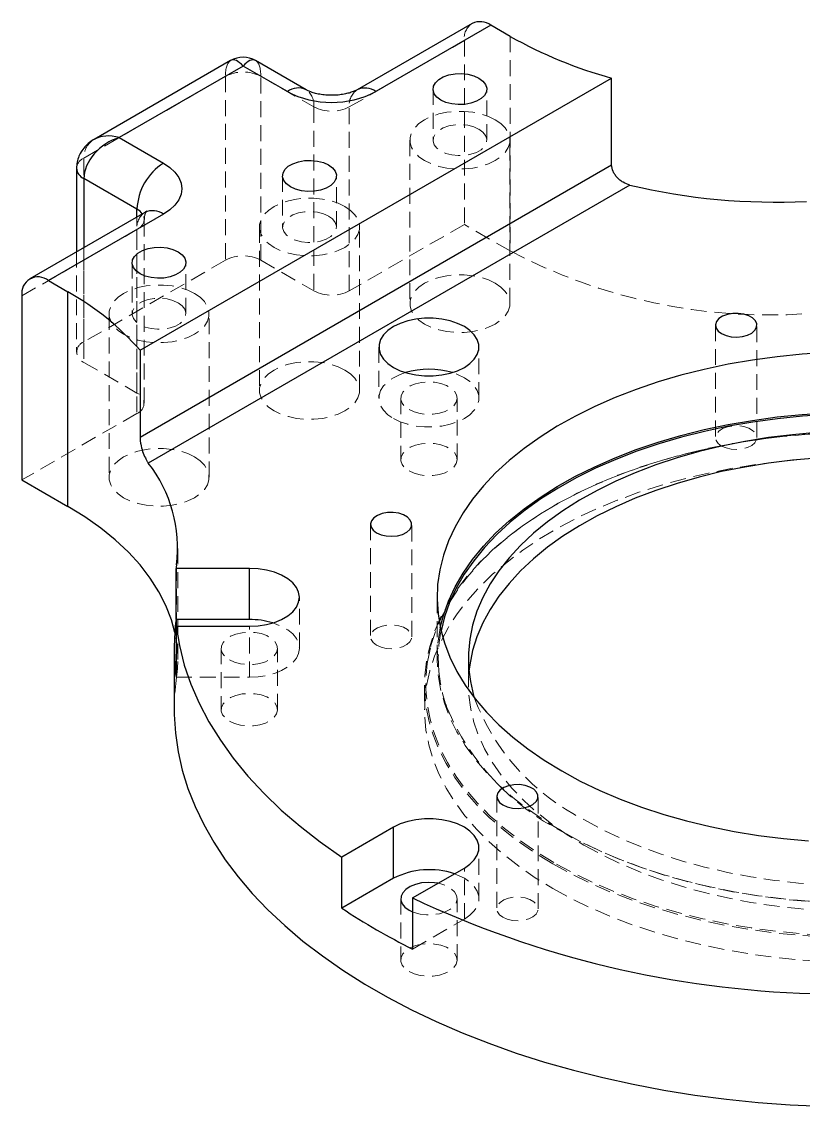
# Model space of a CAD drawing. Header units: millimetres. Extents: x 0 to 7560, y -1188 to 891.
# Drawn here: x 421.5 to 483.9, y 712.1 to 798.7 of the extents above; entities that cross this region are included whole.
import ezdxf

# ---------------------------------------------------------------- set-up
doc = ezdxf.new("R2010")
doc.units = ezdxf.units.MM
doc.linetypes.add('HIDDEN', pattern=[1.905, 1.27, -0.635])
doc.layers.get('0').update_dxf_attribs({"lineweight": 50})
doc.layers.add('숨은선', color=4, linetype='HIDDEN', lineweight=35)

msp = doc.modelspace()

# ---------------------------------------------------------------- linework, layer by layer
at = {"linetype": 'Continuous', "lineweight": 25}
for p, q in [((457.457, 798.611), (448.265, 793.304)), ((458.957, 798.462), (449.765, 793.156)), ((460.507, 797.567), (458.957, 798.462)), ((438.158, 795.634), (427.259, 789.342)), ((439.158, 795.197), (429.259, 789.482)), ((442.694, 793.156), (439.158, 795.197)), ((444.194, 793.304), (440.158, 795.634)), ((430.921, 772.481), (468.608, 794.237)), ((468.608, 787.296), (468.608, 794.237)), ((429.259, 789.482), (432.794, 787.441)), ((430.921, 765.54), (468.608, 787.296)), ((425.844, 787.032), (425.844, 780.361)), ((430.673, 783.767), (426.43, 786.216)), ((426.43, 786.216), (426.43, 780.699)), ((470.068, 785.689), (431.583, 763.473)), ((430.673, 783.149), (430.673, 783.767)), ((431.294, 783.507), (422.102, 778.201)), ((432.794, 783.359), (423.602, 778.052)), ((423.602, 778.052), (425.152, 777.157)), ((421.48, 776.827), (421.48, 762.129)), ((425.152, 760.01), (425.152, 777.157)), ((430.921, 772.481), (430.921, 765.54)), ((421.48, 762.129), (425.152, 760.01)), ((433.801, 750.969), (433.801, 755.051)), ((439.656, 755.051), (433.801, 755.051)), ((439.656, 750.969), (439.656, 755.051)), ((439.656, 750.969), (433.801, 750.969)), ((433.801, 750.433), (433.801, 746.35)), ((433.801, 750.433), (439.656, 750.433)), ((433.656, 748.659), (433.656, 743.76)), ((451.179, 734.373), (447.039, 731.983)), ((451.179, 730.29), (451.179, 734.373)), ((447.039, 727.901), (447.039, 731.983)), ((452.696, 728.718), (456.836, 731.107)), ((451.179, 730.29), (447.039, 727.901)), ((452.696, 728.718), (452.696, 724.635)), ((452.416, 727.739), (452.696, 727.602))]:
    msp.add_line(p, q, dxfattribs=at)
at = {"linetype": 'HIDDEN', "lineweight": 18}
for p, q in [((440.572, 794.38), (444.815, 791.931)), ((430.673, 769.069), (430.673, 783.149)), ((430.673, 782.134), (430.673, 767.436)), ((433.939, 747.764), (433.939, 756.746)), ((433.839, 755.333), (433.839, 746.351))]:
    msp.add_line(p, q, dxfattribs=at)
at = {"linetype": 'Continuous', "lineweight": 25, "flags": 128}
for points in [[(458.003, 794.237), (458.322, 794.002), (458.535, 793.729), (458.628, 793.435), (458.597, 793.136), (458.443, 792.85), (458.175, 792.594), (457.808, 792.383), (457.365, 792.228), (456.87, 792.139), (456.352, 792.121), (455.843, 792.175), (455.37, 792.298), (454.962, 792.482), (454.642, 792.718), (454.43, 792.991), (454.336, 793.285), (454.367, 793.584), (454.522, 793.869), (454.79, 794.125), (455.156, 794.337), (455.6, 794.492), (456.095, 794.581), (456.612, 794.599), (457.122, 794.545), (457.594, 794.422), (458.003, 794.237)], [(432.794, 787.441), (433.304, 787.096), (433.714, 786.71), (434.014, 786.292), (434.197, 785.851), (434.259, 785.4), (434.197, 784.948), (434.014, 784.508), (433.714, 784.089), (433.304, 783.703), (432.794, 783.359)], [(445.982, 787.298), (446.301, 787.062), (446.514, 786.79), (446.607, 786.495), (446.576, 786.197), (446.422, 785.911), (446.154, 785.655), (445.787, 785.443), (445.344, 785.289), (444.849, 785.2), (444.332, 785.181), (443.822, 785.235), (443.349, 785.358), (442.941, 785.543), (442.621, 785.778), (442.409, 786.051), (442.315, 786.345), (442.347, 786.644), (442.501, 786.93), (442.769, 787.186), (443.135, 787.397), (443.579, 787.552), (444.074, 787.641), (444.591, 787.659), (445.101, 787.605), (445.574, 787.483), (445.982, 787.298)], [(431.103, 783.397), (430.922, 783.592), (430.673, 783.767)], [(433.961, 780.359), (434.281, 780.123), (434.493, 779.85), (434.587, 779.556), (434.555, 779.257), (434.401, 778.972), (434.133, 778.715), (433.767, 778.504), (433.323, 778.349), (432.828, 778.26), (432.311, 778.242), (431.801, 778.296), (431.328, 778.419), (430.92, 778.603), (430.601, 778.839), (430.388, 779.112), (430.295, 779.406), (430.326, 779.705), (430.48, 779.99), (430.748, 780.246), (431.115, 780.458), (431.558, 780.613), (432.053, 780.702), (432.57, 780.72), (433.08, 780.666), (433.553, 780.543), (433.961, 780.359)], [(451.179, 771.111), (451.713, 770.853), (452.317, 770.651), (452.972, 770.514), (453.659, 770.444), (454.356, 770.444), (455.043, 770.514), (455.698, 770.651), (456.302, 770.853), (456.836, 771.111), (457.284, 771.42), (457.633, 771.768), (457.871, 772.147), (457.992, 772.543), (457.992, 772.945), (457.871, 773.342), (457.633, 773.72), (457.284, 774.069), (456.836, 774.377), (456.302, 774.636), (455.698, 774.837), (455.043, 774.975), (454.356, 775.045), (453.659, 775.045), (452.972, 774.975), (452.317, 774.837), (451.713, 774.636), (451.179, 774.377), (450.731, 774.069), (450.382, 773.72), (450.144, 773.342), (450.023, 772.945), (450.023, 772.543), (450.144, 772.147), (450.382, 771.768), (450.731, 771.42), (451.179, 771.111)], [(477.395, 773.816), (477.753, 773.659), (478.171, 773.564), (478.618, 773.537), (479.061, 773.581), (479.467, 773.693), (479.805, 773.863), (480.052, 774.08), (480.188, 774.327), (480.203, 774.587), (480.097, 774.839), (479.876, 775.065), (479.559, 775.248), (479.167, 775.375), (478.73, 775.437), (478.281, 775.428), (477.853, 775.349), (477.477, 775.207), (477.182, 775.012), (476.989, 774.777), (476.913, 774.522), (476.959, 774.264), (477.123, 774.022), (477.395, 773.816)], [(485.861, 772.304), (483.84, 772.172), (481.836, 771.971), (479.856, 771.701), (477.907, 771.363), (475.998, 770.959), (474.133, 770.489), (472.321, 769.956), (470.566, 769.362), (468.877, 768.707), (467.259, 767.996), (465.717, 767.23), (464.257, 766.412), (462.885, 765.545), (461.604, 764.633), (460.421, 763.677), (459.339, 762.683), (458.361, 761.653), (457.492, 760.591), (456.735, 759.501), (456.092, 758.387), (455.566, 757.253), (455.158, 756.102), (454.869, 754.94), (454.702, 753.769), (454.657, 752.595), (454.733, 751.422), (454.93, 750.253), (455.248, 749.093), (455.686, 747.946), (456.242, 746.817), (456.914, 745.708), (457.699, 744.625), (458.596, 743.571), (459.6, 742.549), (460.708, 741.564), (461.915, 740.62), (463.219, 739.718), (464.614, 738.863)], [(454.913, 750.333), (455.158, 751.285), (455.566, 752.435), (456.092, 753.57), (456.735, 754.684), (457.492, 755.774), (458.361, 756.835), (459.339, 757.865), (460.421, 758.86), (461.604, 759.815), (462.885, 760.728), (464.257, 761.594), (465.717, 762.412), (467.259, 763.178), (468.877, 763.89), (470.566, 764.544), (472.321, 765.139), (474.133, 765.672), (475.998, 766.141), (477.907, 766.546), (479.856, 766.884), (481.836, 767.153), (483.84, 767.355), (485.861, 767.486)], [(485.869, 767.347), (483.854, 767.216), (481.856, 767.015), (479.882, 766.746), (477.939, 766.409), (476.035, 766.006), (474.176, 765.538), (472.369, 765.006), (470.62, 764.413), (468.935, 763.761), (467.322, 763.052), (465.784, 762.288), (464.329, 761.473), (462.96, 760.608), (461.684, 759.698), (460.504, 758.746), (459.425, 757.754), (458.45, 756.728), (457.584, 755.669), (456.829, 754.582), (456.188, 753.471), (455.663, 752.34), (455.256, 751.193), (454.974, 750.062)], [(484.99, 765.904), (483.052, 765.737), (481.135, 765.502), (479.248, 765.198), (477.397, 764.826), (475.59, 764.39), (473.834, 763.889), (472.134, 763.326), (470.499, 762.703), (468.934, 762.022), (467.445, 761.287), (466.038, 760.5), (464.719, 759.664), (463.492, 758.782), (462.363, 757.857), (461.335, 756.894), (460.413, 755.896), (459.6, 754.867), (458.9, 753.811), (458.315, 752.731), (457.847, 751.633), (457.499, 750.52), (457.271, 749.397), (457.164, 748.267), (457.179, 747.136), (457.316, 746.008), (457.575, 744.887), (457.623, 744.723)], [(484.99, 763.863), (483.052, 763.696), (481.135, 763.46), (479.248, 763.156), (477.397, 762.785), (475.59, 762.348), (473.834, 761.847), (472.134, 761.284), (470.499, 760.661), (468.934, 759.981), (467.445, 759.246), (466.038, 758.459), (464.719, 757.622), (463.492, 756.74), (462.363, 755.816), (461.335, 754.853), (460.413, 753.855), (459.6, 752.826), (458.9, 751.769), (458.315, 750.69), (457.847, 749.592), (457.499, 748.479), (457.271, 747.355), (457.205, 746.822)], [(433.701, 749.943), (433.426, 750.951), (432.993, 752.079), (432.43, 753.187), (431.741, 754.271), (430.927, 755.326), (429.994, 756.348), (428.945, 757.331), (427.785, 758.272), (426.519, 759.166), (425.152, 760.01)], [(449.818, 757.896), (450.176, 757.739), (450.594, 757.644), (451.041, 757.617), (451.484, 757.661), (451.889, 757.773), (452.228, 757.943), (452.475, 758.16), (452.61, 758.407), (452.626, 758.667), (452.519, 758.919), (452.299, 759.145), (451.981, 759.328), (451.59, 759.455), (451.153, 759.517), (450.704, 759.508), (450.276, 759.43), (449.9, 759.287), (449.605, 759.092), (449.412, 758.857), (449.335, 758.602), (449.381, 758.344), (449.546, 758.102), (449.818, 757.896)], [(439.656, 750.433), (440.35, 750.468), (441.024, 750.572), (441.656, 750.742), (442.227, 750.973), (442.72, 751.258), (443.12, 751.588), (443.414, 751.952), (443.595, 752.341), (443.656, 752.742), (443.595, 753.143), (443.414, 753.532), (443.12, 753.897), (442.72, 754.226), (442.227, 754.511), (441.656, 754.742), (441.024, 754.912), (440.35, 755.016), (439.656, 755.051)], [(433.801, 750.433), (434.064, 748.878), (434.46, 747.332), (434.987, 745.8), (435.643, 744.284), (436.428, 742.788), (437.34, 741.317), (438.375, 739.874), (439.533, 738.461), (440.81, 737.083), (442.202, 735.743), (443.707, 734.445), (445.321, 733.19), (447.039, 731.983)], [(433.656, 743.76), (433.66, 743.377), (433.751, 741.889), (433.963, 740.406), (434.296, 738.93), (434.748, 737.464), (435.318, 736.013), (436.006, 734.578), (436.809, 733.164), (437.726, 731.773), (438.755, 730.408), (439.894, 729.073), (441.14, 727.77), (442.49, 726.502), (443.942, 725.272), (445.492, 724.082), (447.137, 722.936), (448.873, 721.836), (450.697, 720.784), (452.604, 719.782), (454.59, 718.833), (456.651, 717.939), (458.782, 717.101), (460.979, 716.322), (463.237, 715.604), (465.551, 714.947), (467.915, 714.353), (470.326, 713.825), (472.776, 713.362), (475.261, 712.965), (477.776, 712.637), (480.314, 712.377), (482.871, 712.186), (485.441, 712.064)], [(464.614, 738.863), (466.095, 738.058), (467.656, 737.305), (469.293, 736.608), (470.999, 735.969), (472.768, 735.389), (474.595, 734.872), (476.471, 734.418), (478.391, 734.03), (480.348, 733.709), (482.335, 733.457), (484.344, 733.273)], [(459.912, 736.149), (460.27, 735.992), (460.688, 735.897), (461.135, 735.87), (461.578, 735.914), (461.983, 736.026), (462.322, 736.196), (462.568, 736.413), (462.704, 736.66), (462.72, 736.92), (462.613, 737.172), (462.393, 737.398), (462.075, 737.581), (461.684, 737.708), (461.247, 737.77), (460.798, 737.761), (460.37, 737.682), (459.994, 737.54), (459.699, 737.345), (459.506, 737.11), (459.429, 736.855), (459.475, 736.597), (459.64, 736.355), (459.912, 736.149)], [(456.836, 731.107), (457.284, 731.416), (457.633, 731.764), (457.871, 732.143), (457.992, 732.539), (457.992, 732.941), (457.871, 733.338), (457.633, 733.716), (457.284, 734.065), (456.836, 734.373), (456.302, 734.632), (455.698, 734.833), (455.043, 734.971), (454.356, 735.041), (453.659, 735.041), (452.972, 734.971), (452.317, 734.833), (451.713, 734.632), (451.179, 734.373)], [(454.725, 729.889), (454.462, 729.93), (453.942, 729.956), (453.425, 729.912), (452.939, 729.801), (452.512, 729.628), (452.164, 729.403), (451.916, 729.137), (451.781, 728.846), (451.766, 728.544), (451.872, 728.249), (452.092, 727.976), (452.416, 727.739)]]:
    msp.add_lwpolyline(points, dxfattribs=at)
at = {"linetype": 'HIDDEN', "lineweight": 18, "flags": 128}
for points in [[(430.673, 782.134), (430.922, 782.309), (431.106, 782.508), (431.22, 782.725), (431.259, 782.95), (431.22, 783.175), (431.106, 783.392), (431.103, 783.397)], [(433.839, 746.351), (433.689, 744.865), (433.656, 743.76)]]:
    msp.add_lwpolyline(points, dxfattribs=at)
at = {"linetype": 'HIDDEN', "lineweight": 18}
for centre, radius, start, end in [((458.263, 797.419), 1.439, 124.05635, 187.25583), ((443.313, 792.078), 1.509, 354.38164, 54.27878), ((449.113, 792.093), 1.478, 124.93495, 186.30602), ((426.845, 786.932), 1.006, 114.37745, 174.27312), ((432.143, 782.296), 1.479, 125.01333, 186.29885), ((430.363, 768.252), 0.873, 290.78342, 69.21658), ((423.84, 747.764), 10.098, 351.95401, 12.45938)]:
    msp.add_arc(centre, radius, start, end, dxfattribs=at)
at = {"linetype": 'Continuous', "lineweight": 25}
for centre, radius, start, end in [((458.078, 797.236), 1.509, 54.38242, 114.30712), ((477.891, 828.332), 35.336, 240.53076, 254.76864), ((439.158, 793.902), 2, 59.94516, 120.09289), ((443.564, 792.011), 1.438, 64.02811, 127.25495), ((446.229, 799.916), 7.629, 242.39104, 297.60896), ((448.886, 791.928), 1.51, 54.38922, 114.22914), ((435.278, 783.557), 4.61, 122.60548, 177.39452), ((426.801, 787.1), 0.959, 184.02693, 247.26392), ((481.68, 834.438), 50.113, 256.60123, 272.8461), ((431.915, 782.132), 1.509, 54.38242, 114.30712), ((422.774, 777.037), 1.31, 50.79671, 189.21404), ((414.629, 758.278), 21.614, 41.08117, 60.86605), ((454.007, 764.411), 6.564, 73.44997, 106.55003), ((422.868, 756.675), 11.053, 353.0231, 37.95429), ((452.312, 752.713), 18.658, 171.92893, 172.80049), ((452.042, 748.659), 18.386, 172.78498, 187.21502), ((439.687, 744.529), 6.44, 73.41613, 90.28205), ((454.032, 724.696), 6.279, 71.36999, 117.02445), ((486.948, 801.309), 80.267, 244.74023, 268.36362), ((475.725, 771.059), 51.822, 236.3894, 243.61597)]:
    msp.add_arc(centre, radius, start, end, dxfattribs=at)
for centre, major_axis, ratio, start_param, end_param in [((439.158, 792.747), (-0.914, 2.925), 0.368996, 5.580441, 6.365757), ((439.158, 792.747), (0.914, 2.925), 0.368996, 6.200613, 6.98593), ((429.259, 787.032), (2.494, -1.876), 0.711574, 2.062249, 2.849217), ((429.259, 787.032), (2.494, 1.876), 0.711574, 1.079343, 2.65014)]:
    msp.add_ellipse(centre, major_axis=major_axis, ratio=ratio, start_param=start_param, end_param=end_param, dxfattribs=at)
at = {"linetype": 'HIDDEN', "lineweight": 18}
for centre, major_axis, ratio, start_param, end_param in [((439.158, 792.747), (-0.914, 2.925), 0.368996, 0.082572, 0.868052), ((439.158, 792.747), (0.914, 2.925), 0.368996, 5.415134, 6.200613), ((429.259, 787.032), (2.494, -1.876), 0.711574, 2.849217, 3.633046)]:
    msp.add_ellipse(centre, major_axis=major_axis, ratio=ratio, start_param=start_param, end_param=end_param, dxfattribs=at)
at = {"linetype": 'Continuous', "lineweight": 25}
for points, knots in [([(448.265, 793.304), (448.229, 793.284), (448.129, 793.229), (447.891, 793.126), (447.536, 793.014), (447.112, 792.924), (446.636, 792.868), (446.134, 792.854), (445.633, 792.885), (445.161, 792.958), (444.748, 793.064), (444.409, 793.189), (444.265, 793.266), (444.194, 793.304)], [0, 0, 0, 0, 0.049077, 0.137616, 0.228528, 0.322684, 0.419608, 0.518388, 0.617916, 0.71679, 0.813897, 0.908621, 1, 1, 1, 1]), ([(427.261, 789.332), (427.208, 789.304), (426.997, 789.195), (426.682, 788.932), (426.336, 788.552), (426.077, 788.12), (425.908, 787.655), (425.849, 787.285), (425.845, 787.077), (425.844, 787.032)], [0, 0, 0, 0, 0.0636585, 0.2508542, 0.4308734, 0.6066325, 0.7802053, 0.9527756, 1, 1, 1, 1]), ([(470.068, 785.689), (469.879, 785.735), (469.695, 785.81), (469.432, 785.965), (469.349, 786.022), (469.192, 786.149), (469.117, 786.219), (468.98, 786.367), (468.918, 786.445), (468.81, 786.608), (468.762, 786.694), (468.648, 786.952), (468.608, 787.128), (468.608, 787.296)], [0, 0, 0, 0, 0.25, 0.25, 0.375, 0.375, 0.5, 0.5, 0.625, 0.625, 0.75, 0.75, 1, 1, 1, 1]), ([(431.463, 783.623), (431.465, 783.625), (431.475, 783.638), (431.433, 783.592), (431.338, 783.534), (431.294, 783.507)], [0, 0, 0, 0, 0.084661, 0.573281, 1, 1, 1, 1]), ([(430.921, 765.54), (430.921, 765.457), (430.926, 765.369), (430.945, 765.185), (430.959, 765.088), (431.014, 764.796), (431.067, 764.595), (431.194, 764.216), (431.268, 764.035), (431.384, 763.798), (431.424, 763.723), (431.504, 763.588), (431.543, 763.527), (431.583, 763.473)], [0, 0, 0, 0, 0.125, 0.125, 0.25, 0.25, 0.5, 0.5, 0.75, 0.75, 0.875, 0.875, 1, 1, 1, 1])]:
    msp.add_open_spline(points, degree=3, knots=knots, dxfattribs=at)
at = {"linetype": 'HIDDEN', "lineweight": 18}
msp.add_open_spline([(431.265, 782.948), (431.269, 783.049), (431.276, 783.249), (431.37, 783.486), (431.42, 783.562), (431.442, 783.597)], degree=3, knots=[0, 0, 0, 0, 0.3539511, 0.70247, 1, 1, 1, 1], dxfattribs=at)
at = {"layer": '숨은선', "linetype": 'HIDDEN', "lineweight": 18}
for p, q in [((460.507, 797.567), (460.507, 780.42)), ((447.643, 791.931), (456.836, 797.237)), ((456.836, 797.237), (456.836, 782.54)), ((426.43, 787.849), (437.744, 794.38)), ((437.744, 794.38), (437.744, 779.682)), ((440.572, 779.682), (440.572, 794.38)), ((454.332, 793.36), (454.332, 789.277)), ((458.632, 789.277), (458.632, 793.36)), ((444.815, 791.931), (444.815, 777.233)), ((447.643, 777.233), (447.643, 791.931)), ((452.482, 789.277), (452.482, 776.212)), ((460.482, 776.212), (460.482, 789.277)), ((426.43, 773.151), (426.43, 787.849)), ((442.311, 786.42), (442.311, 782.338)), ((446.611, 782.338), (446.611, 786.42)), ((431.259, 768.252), (431.259, 782.95)), ((421.48, 776.827), (430.673, 782.134)), ((440.461, 782.338), (440.461, 769.273)), ((456.836, 782.54), (447.643, 777.233)), ((448.461, 769.273), (448.461, 782.338)), ((460.507, 780.42), (456.836, 782.54)), ((425.844, 780.361), (425.844, 772.335)), ((426.43, 780.699), (426.43, 771.518)), ((437.744, 779.682), (426.43, 773.151)), ((430.291, 779.481), (430.291, 775.398)), ((434.591, 775.398), (434.591, 779.481)), ((440.572, 779.682), (444.815, 777.233)), ((428.441, 775.398), (428.441, 762.334)), ((436.441, 762.334), (436.441, 775.398)), ((476.912, 774.489), (476.912, 765.507)), ((480.212, 765.507), (480.212, 774.489)), ((450.007, 772.744), (450.007, 768.661)), ((458.007, 768.661), (458.007, 772.744)), ((426.43, 771.518), (430.673, 769.069)), ((451.757, 768.661), (451.757, 763.762)), ((456.257, 763.762), (456.257, 768.661)), ((430.673, 767.436), (421.48, 762.129)), ((449.334, 758.569), (449.334, 749.587)), ((452.634, 749.587), (452.634, 758.569)), ((443.656, 748.659), (443.656, 752.742)), ((454.656, 752.742), (454.656, 747.925)), ((439.656, 746.35), (439.656, 750.433)), ((437.406, 748.659), (437.406, 743.76)), ((441.906, 743.76), (441.906, 748.659)), ((457.156, 747.843), (457.156, 745.802)), ((433.801, 746.35), (439.656, 746.35)), ((453.656, 745.72), (453.656, 743.76)), ((459.428, 736.822), (459.428, 727.84)), ((462.728, 727.84), (462.728, 736.822)), ((458.007, 728.657), (458.007, 732.74)), ((456.836, 727.025), (456.836, 731.107)), ((451.757, 728.657), (451.757, 723.758)), ((456.257, 723.758), (456.257, 728.657)), ((452.696, 724.635), (456.836, 727.025))]:
    msp.add_line(p, q, dxfattribs=at)
at = {"layer": '숨은선', "linetype": 'HIDDEN', "lineweight": 18, "flags": 128}
for points in [[(459.311, 790.91), (459.759, 790.602), (460.107, 790.253), (460.346, 789.875), (460.467, 789.478), (460.467, 789.076), (460.346, 788.679), (460.107, 788.301), (459.759, 787.953), (459.311, 787.644), (458.777, 787.386), (458.173, 787.184), (457.517, 787.047), (456.831, 786.977), (456.134, 786.977), (455.447, 787.047), (454.792, 787.184), (454.188, 787.386), (453.654, 787.644), (453.206, 787.953), (452.857, 788.301), (452.619, 788.679), (452.497, 789.076), (452.497, 789.478), (452.619, 789.875), (452.857, 790.253), (453.206, 790.602), (453.654, 790.91), (454.188, 791.169), (454.792, 791.37), (455.447, 791.508), (456.134, 791.577), (456.831, 791.577), (457.517, 791.508), (458.173, 791.37), (458.777, 791.169), (459.311, 790.91)], [(458.003, 790.155), (458.322, 789.919), (458.535, 789.646), (458.628, 789.352), (458.597, 789.053), (458.443, 788.768), (458.175, 788.512), (457.808, 788.3), (457.365, 788.145), (456.87, 788.056), (456.352, 788.038), (455.843, 788.092), (455.37, 788.215), (454.962, 788.399), (454.642, 788.635), (454.43, 788.908), (454.336, 789.202), (454.367, 789.501), (454.522, 789.787), (454.79, 790.043), (455.156, 790.254), (455.6, 790.409), (456.095, 790.498), (456.612, 790.516), (457.122, 790.462), (457.594, 790.339), (458.003, 790.155)], [(447.29, 783.97), (447.738, 783.662), (448.087, 783.314), (448.325, 782.935), (448.446, 782.539), (448.446, 782.136), (448.325, 781.74), (448.087, 781.362), (447.738, 781.013), (447.29, 780.705), (446.756, 780.446), (446.152, 780.245), (445.497, 780.107), (444.81, 780.037), (444.113, 780.037), (443.426, 780.107), (442.771, 780.245), (442.167, 780.446), (441.633, 780.705), (441.185, 781.013), (440.836, 781.362), (440.598, 781.74), (440.477, 782.136), (440.477, 782.539), (440.598, 782.935), (440.836, 783.314), (441.185, 783.662), (441.633, 783.97), (442.167, 784.229), (442.771, 784.43), (443.426, 784.568), (444.113, 784.638), (444.81, 784.638), (445.497, 784.568), (446.152, 784.43), (446.756, 784.229), (447.29, 783.97)], [(445.982, 783.215), (446.301, 782.98), (446.514, 782.707), (446.607, 782.413), (446.576, 782.114), (446.422, 781.828), (446.154, 781.572), (445.787, 781.361), (445.344, 781.206), (444.849, 781.117), (444.332, 781.099), (443.822, 781.153), (443.349, 781.275), (442.941, 781.46), (442.621, 781.696), (442.409, 781.968), (442.315, 782.263), (442.347, 782.561), (442.501, 782.847), (442.769, 783.103), (443.135, 783.315), (443.579, 783.469), (444.074, 783.558), (444.591, 783.577), (445.101, 783.523), (445.574, 783.4), (445.982, 783.215)], [(459.311, 777.845), (459.759, 777.537), (460.107, 777.188), (460.346, 776.81), (460.467, 776.414), (460.467, 776.011), (460.346, 775.615), (460.107, 775.237), (459.759, 774.888), (459.311, 774.58), (458.777, 774.321), (458.173, 774.12), (457.517, 773.982), (456.831, 773.912), (456.134, 773.912), (455.447, 773.982), (454.792, 774.12), (454.188, 774.321), (453.654, 774.58), (453.206, 774.888), (452.857, 775.237), (452.619, 775.615), (452.497, 776.011), (452.497, 776.414), (452.619, 776.81), (452.857, 777.188), (453.206, 777.537), (453.654, 777.845), (454.188, 778.104), (454.792, 778.305), (455.447, 778.443), (456.134, 778.513), (456.831, 778.513), (457.517, 778.443), (458.173, 778.305), (458.777, 778.104), (459.311, 777.845)], [(435.269, 777.031), (435.717, 776.723), (436.066, 776.374), (436.304, 775.996), (436.425, 775.599), (436.425, 775.197), (436.304, 774.801), (436.066, 774.422), (435.717, 774.074), (435.269, 773.765), (434.735, 773.507), (434.131, 773.305), (433.476, 773.168), (432.789, 773.098), (432.092, 773.098), (431.405, 773.168), (430.75, 773.305), (430.146, 773.507), (429.612, 773.765), (429.164, 774.074), (428.815, 774.422), (428.577, 774.801), (428.456, 775.197), (428.456, 775.599), (428.577, 775.996), (428.815, 776.374), (429.164, 776.723), (429.612, 777.031), (430.146, 777.29), (430.75, 777.491), (431.405, 777.629), (432.092, 777.699), (432.789, 777.699), (433.476, 777.629), (434.131, 777.491), (434.735, 777.29), (435.269, 777.031)], [(433.961, 776.276), (434.281, 776.04), (434.493, 775.767), (434.587, 775.473), (434.555, 775.174), (434.401, 774.889), (434.133, 774.633), (433.767, 774.421), (433.323, 774.266), (432.828, 774.177), (432.311, 774.159), (431.801, 774.213), (431.328, 774.336), (430.92, 774.521), (430.601, 774.756), (430.388, 775.029), (430.295, 775.323), (430.326, 775.622), (430.48, 775.908), (430.748, 776.164), (431.115, 776.375), (431.558, 776.53), (432.053, 776.619), (432.57, 776.637), (433.08, 776.583), (433.553, 776.46), (433.961, 776.276)], [(447.29, 770.906), (447.738, 770.597), (448.087, 770.249), (448.325, 769.871), (448.446, 769.474), (448.446, 769.072), (448.325, 768.675), (448.087, 768.297), (447.738, 767.949), (447.29, 767.64), (446.756, 767.381), (446.152, 767.18), (445.497, 767.043), (444.81, 766.973), (444.113, 766.973), (443.426, 767.043), (442.771, 767.18), (442.167, 767.381), (441.633, 767.64), (441.185, 767.949), (440.836, 768.297), (440.598, 768.675), (440.477, 769.072), (440.477, 769.474), (440.598, 769.871), (440.836, 770.249), (441.185, 770.597), (441.633, 770.906), (442.167, 771.165), (442.771, 771.366), (443.426, 771.503), (444.113, 771.573), (444.81, 771.573), (445.497, 771.503), (446.152, 771.366), (446.756, 771.165), (447.29, 770.906)], [(452.138, 770.703), (451.713, 770.553), (451.179, 770.294), (450.731, 769.986), (450.382, 769.637), (450.144, 769.259), (450.023, 768.863), (450.023, 768.46), (450.144, 768.064), (450.382, 767.686), (450.731, 767.337), (451.179, 767.029)], [(451.179, 767.029), (451.713, 766.77), (452.317, 766.569), (452.972, 766.431), (453.659, 766.361), (454.356, 766.361), (455.043, 766.431), (455.698, 766.569), (456.302, 766.77), (456.836, 767.029), (457.284, 767.337), (457.633, 767.686), (457.871, 768.064), (457.992, 768.46), (457.992, 768.863), (457.871, 769.259), (457.633, 769.637), (457.284, 769.986), (456.836, 770.294), (456.302, 770.553), (455.877, 770.703)], [(452.416, 767.743), (452.826, 767.556), (453.3, 767.429), (453.811, 767.368), (454.333, 767.376), (454.838, 767.454), (455.298, 767.598), (455.688, 767.798), (455.988, 768.045), (456.181, 768.325), (456.256, 768.624), (456.211, 768.924), (456.047, 769.21), (455.772, 769.467), (455.403, 769.68), (454.958, 769.839), (454.462, 769.934), (453.942, 769.96), (453.425, 769.916), (452.939, 769.805), (452.512, 769.632), (452.164, 769.407), (451.916, 769.141), (451.781, 768.85), (451.766, 768.548), (451.872, 768.253), (452.092, 767.98), (452.416, 767.743)], [(477.395, 764.834), (477.753, 764.677), (478.171, 764.582), (478.618, 764.555), (479.061, 764.599), (479.467, 764.711), (479.805, 764.881), (480.052, 765.098), (480.188, 765.345), (480.203, 765.605), (480.097, 765.857), (479.876, 766.083), (479.559, 766.266), (479.167, 766.393), (478.73, 766.455), (478.281, 766.446), (477.853, 766.368), (477.477, 766.225), (477.182, 766.03), (476.989, 765.795), (476.913, 765.54), (476.959, 765.282), (477.123, 765.04), (477.395, 764.834)], [(463.907, 731.433), (465.402, 730.619), (466.977, 729.857), (468.627, 729.15), (470.346, 728.5), (472.128, 727.909), (473.968, 727.38), (475.857, 726.914), (477.791, 726.513), (479.762, 726.178), (481.764, 725.91), (483.79, 725.711), (485.833, 725.581), (487.885, 725.52), (489.94, 725.528), (491.99, 725.607), (494.029, 725.754), (496.05, 725.971), (498.045, 726.255), (500.007, 726.607), (501.931, 727.025), (503.808, 727.507), (505.634, 728.051), (507.401, 728.657), (509.103, 729.322), (510.735, 730.043), (512.291, 730.818), (513.765, 731.644), (515.153, 732.519), (516.449, 733.44), (517.65, 734.402), (518.75, 735.404), (519.747, 736.441), (520.637, 737.511), (521.416, 738.608), (522.083, 739.731), (522.634, 740.873), (523.068, 742.033), (523.383, 743.205), (523.579, 744.386), (523.655, 745.572), (523.609, 746.758), (523.444, 747.94), (523.158, 749.115), (522.753, 750.278), (522.231, 751.425), (521.593, 752.553), (520.842, 753.657), (519.98, 754.734), (519.009, 755.78), (517.934, 756.791), (516.758, 757.764), (515.485, 758.695), (514.12, 759.582), (512.667, 760.42), (511.131, 761.209), (509.518, 761.943), (507.833, 762.622), (506.081, 763.243), (504.27, 763.803), (502.405, 764.301), (500.492, 764.735), (498.539, 765.103), (496.551, 765.404), (494.536, 765.638), (492.501, 765.803), (490.453, 765.898), (488.399, 765.924), (486.345, 765.881), (484.3, 765.768), (482.269, 765.586), (480.26, 765.335), (478.281, 765.017), (476.337, 764.632), (474.435, 764.182), (472.583, 763.669), (470.786, 763.093), (469.051, 762.458), (467.383, 761.765), (465.788, 761.016), (464.273, 760.215), (462.841, 759.364), (461.499, 758.466), (460.25, 757.524), (459.099, 756.541), (458.049, 755.521), (457.106, 754.468), (456.271, 753.384), (455.548, 752.273), (454.938, 751.14), (454.446, 749.988), (454.071, 748.822), (453.815, 747.645), (453.679, 746.461), (453.664, 745.275), (453.77, 744.09), (453.995, 742.911), (454.341, 741.742), (454.804, 740.586), (455.385, 739.448), (456.079, 738.332), (456.887, 737.241), (457.803, 736.179), (458.827, 735.15), (459.953, 734.158), (461.177, 733.205), (462.497, 732.296), (463.907, 731.433)], [(454.147, 748.812), (454.169, 748.895), (454.543, 750.058), (455.035, 751.206), (455.642, 752.336), (456.363, 753.443), (457.196, 754.524), (458.137, 755.575), (459.183, 756.592), (460.331, 757.572), (461.576, 758.511), (462.915, 759.407), (464.342, 760.256), (465.854, 761.054), (467.444, 761.801), (469.107, 762.492), (470.837, 763.125), (472.629, 763.699), (474.476, 764.211), (476.372, 764.66), (478.31, 765.043), (480.284, 765.361), (482.287, 765.611), (484.312, 765.792), (486.352, 765.905), (488.399, 765.948), (490.448, 765.922), (492.49, 765.827), (494.52, 765.663), (496.529, 765.43), (498.51, 765.129), (500.458, 764.762), (502.365, 764.329), (504.225, 763.833), (506.032, 763.274), (507.778, 762.656), (509.458, 761.979), (511.067, 761.246), (512.599, 760.46), (514.047, 759.624), (515.409, 758.739), (516.678, 757.811), (517.851, 756.841), (518.922, 755.833), (519.89, 754.79), (520.75, 753.716), (521.499, 752.615), (522.135, 751.491), (522.656, 750.347), (523.003, 749.372)], [(435.269, 763.966), (435.717, 763.658), (436.066, 763.309), (436.304, 762.931), (436.425, 762.535), (436.425, 762.132), (436.304, 761.736), (436.066, 761.358), (435.717, 761.009), (435.269, 760.701), (434.735, 760.442), (434.131, 760.241), (433.476, 760.103), (432.789, 760.033), (432.092, 760.033), (431.405, 760.103), (430.75, 760.241), (430.146, 760.442), (429.612, 760.701), (429.164, 761.009), (428.815, 761.358), (428.577, 761.736), (428.456, 762.132), (428.456, 762.535), (428.577, 762.931), (428.815, 763.309), (429.164, 763.658), (429.612, 763.966), (430.146, 764.225), (430.75, 764.426), (431.405, 764.564), (432.092, 764.634), (432.789, 764.634), (433.476, 764.564), (434.131, 764.426), (434.735, 764.225), (435.269, 763.966)], [(452.416, 762.844), (452.826, 762.657), (453.3, 762.529), (453.811, 762.468), (454.333, 762.477), (454.838, 762.555), (455.298, 762.698), (455.688, 762.899), (455.988, 763.146), (456.181, 763.426), (456.256, 763.724), (456.211, 764.025), (456.047, 764.311), (455.772, 764.568), (455.403, 764.781), (454.958, 764.939), (454.462, 765.034), (453.942, 765.061), (453.425, 765.017), (452.939, 764.906), (452.512, 764.733), (452.164, 764.507), (451.916, 764.242), (451.781, 763.951), (451.766, 763.649), (451.872, 763.354), (452.092, 763.08), (452.416, 762.844)], [(483.923, 763.78), (482.269, 763.626), (480.26, 763.375), (478.281, 763.057), (476.337, 762.672), (474.435, 762.223), (472.583, 761.709), (470.786, 761.133), (469.051, 760.498), (467.383, 759.805), (465.788, 759.057), (464.273, 758.256), (462.841, 757.405), (461.499, 756.506), (460.25, 755.564), (459.099, 754.582), (458.049, 753.562), (457.106, 752.508), (456.271, 751.424), (455.548, 750.313), (454.938, 749.18), (454.446, 748.029), (454.071, 746.862), (453.815, 745.685), (453.679, 744.502), (453.664, 743.315), (453.77, 742.131), (453.995, 740.952), (454.341, 739.782), (454.804, 738.626), (455.385, 737.488), (456.079, 736.372), (456.887, 735.281), (457.803, 734.219), (458.827, 733.19), (459.953, 732.198), (461.177, 731.246), (462.497, 730.336), (463.907, 729.473)], [(463.907, 729.473), (465.402, 728.659), (466.977, 727.897), (468.627, 727.19), (470.346, 726.54), (472.128, 725.95), (473.968, 725.42), (475.857, 724.954), (477.791, 724.553), (479.762, 724.218), (481.764, 723.951), (483.79, 723.751), (485.833, 723.621), (487.885, 723.56), (489.94, 723.569), (491.99, 723.647), (494.029, 723.795), (496.05, 724.011), (498.045, 724.296), (500.007, 724.647), (501.931, 725.065), (503.808, 725.547), (505.634, 726.092), (507.401, 726.697), (509.103, 727.362), (510.735, 728.083), (512.291, 728.858), (513.765, 729.684), (515.153, 730.559), (516.449, 731.48), (517.65, 732.443), (518.75, 733.444), (519.747, 734.482), (520.637, 735.551), (521.416, 736.649), (522.083, 737.771), (522.634, 738.914), (523.068, 740.073), (523.383, 741.246), (523.579, 742.426), (523.655, 743.612), (523.609, 744.798), (523.444, 745.98), (523.158, 747.155), (522.753, 748.318), (522.231, 749.466), (521.593, 750.593), (520.842, 751.697), (519.98, 752.774), (519.009, 753.82), (517.934, 754.831), (516.758, 755.804), (515.485, 756.735), (514.12, 757.622), (512.667, 758.461), (511.131, 759.249), (509.518, 759.984), (507.833, 760.662), (506.081, 761.283), (504.27, 761.843), (502.405, 762.341), (500.492, 762.775), (498.539, 763.143), (496.551, 763.444), (494.536, 763.678), (493.388, 763.78)], [(439.656, 746.35), (440.35, 746.385), (441.024, 746.49), (441.656, 746.66), (442.227, 746.891), (442.72, 747.175), (443.12, 747.505), (443.414, 747.87), (443.595, 748.259), (443.656, 748.659), (443.595, 749.06), (443.414, 749.449), (443.12, 749.814), (442.72, 750.144), (442.227, 750.428), (441.656, 750.659), (441.525, 750.701)], [(438.065, 747.741), (438.474, 747.554), (438.948, 747.427), (439.459, 747.366), (439.982, 747.374), (440.486, 747.452), (440.946, 747.596), (441.336, 747.796), (441.636, 748.043), (441.829, 748.323), (441.905, 748.622), (441.859, 748.922), (441.695, 749.208), (441.421, 749.465), (441.051, 749.678), (440.606, 749.837), (440.111, 749.932), (439.59, 749.958), (439.073, 749.914), (438.588, 749.803), (438.16, 749.63), (437.812, 749.405), (437.565, 749.139), (437.429, 748.848), (437.414, 748.546), (437.52, 748.251), (437.741, 747.978), (438.065, 747.741)], [(449.818, 748.914), (450.176, 748.757), (450.594, 748.662), (451.041, 748.635), (451.484, 748.679), (451.889, 748.791), (452.228, 748.961), (452.475, 749.178), (452.61, 749.426), (452.626, 749.685), (452.519, 749.937), (452.299, 750.163), (451.981, 750.346), (451.59, 750.473), (451.153, 750.535), (450.704, 750.526), (450.276, 750.448), (449.9, 750.305), (449.605, 750.11), (449.412, 749.876), (449.335, 749.62), (449.381, 749.362), (449.546, 749.121), (449.818, 748.914)], [(464.614, 734.046), (463.219, 734.901), (461.915, 735.802), (460.708, 736.747), (459.6, 737.732), (458.596, 738.753), (457.699, 739.807), (456.914, 740.891), (456.242, 741.999), (455.686, 743.129), (455.248, 744.276), (454.93, 745.435), (454.733, 746.604), (454.657, 747.778), (454.702, 748.952), (454.869, 750.122), (454.913, 750.333)], [(522.399, 750.333), (522.495, 749.83), (522.632, 748.659), (522.647, 747.484), (522.541, 746.311), (522.313, 745.144), (521.965, 743.987), (521.497, 742.845), (520.912, 741.72), (520.211, 740.617), (519.398, 739.541), (518.474, 738.495), (517.444, 737.482), (516.311, 736.507), (515.079, 735.572), (513.752, 734.682), (512.335, 733.84), (510.833, 733.047), (509.252, 732.308), (507.598, 731.625), (505.875, 731), (504.091, 730.436), (502.252, 729.935), (500.364, 729.497), (498.434, 729.126), (496.469, 728.822), (494.476, 728.587), (492.462, 728.42), (490.435, 728.324), (488.401, 728.297), (486.368, 728.341), (484.344, 728.455), (482.335, 728.639), (480.348, 728.892), (478.391, 729.213), (476.471, 729.6), (474.595, 730.054), (472.768, 730.571), (470.999, 731.151), (469.293, 731.791), (467.656, 732.488), (466.095, 733.24), (464.614, 734.046)], [(453.873, 747.456), (453.914, 747.721), (454.147, 748.812)], [(463.978, 731.555), (462.572, 732.416), (461.256, 733.323), (460.035, 734.273), (458.912, 735.262), (457.892, 736.288), (456.977, 737.347), (456.173, 738.434), (455.48, 739.548), (454.901, 740.682), (454.439, 741.835), (454.094, 743.001), (453.869, 744.177), (453.764, 745.358), (453.779, 746.541), (453.873, 747.456)], [(457.205, 746.822), (457.164, 746.226), (457.179, 745.095), (457.316, 743.966), (457.575, 742.845), (457.953, 741.735), (458.45, 740.641), (459.065, 739.567), (459.793, 738.517), (460.633, 737.496), (461.582, 736.506), (462.636, 735.552), (463.79, 734.638), (465.04, 733.767), (466.382, 732.943)], [(466.382, 732.943), (467.81, 732.169), (469.318, 731.447), (470.901, 730.781), (472.553, 730.172), (474.268, 729.625), (476.038, 729.14), (477.856, 728.719), (479.717, 728.365), (481.612, 728.077), (483.534, 727.859), (485.477, 727.71), (487.431, 727.631), (489.39, 727.622), (491.347, 727.684), (493.293, 727.815), (495.221, 728.016), (497.123, 728.286), (498.993, 728.624), (500.823, 729.028), (502.606, 729.498), (504.335, 730.03), (506.003, 730.623), (507.604, 731.275), (509.132, 731.983), (510.58, 732.745), (511.944, 733.557), (513.218, 734.416), (514.396, 735.32), (515.475, 736.264), (516.451, 737.245), (517.318, 738.259), (518.075, 739.302), (518.718, 740.371), (519.245, 741.46), (519.653, 742.567), (519.942, 743.685), (520.109, 744.812), (520.155, 745.943), (520.106, 746.822)], [(523.547, 746.26), (523.555, 745.654), (523.479, 744.472), (523.284, 743.294), (522.97, 742.125), (522.537, 740.969), (521.987, 739.829), (521.322, 738.71), (520.545, 737.616), (519.658, 736.55), (518.664, 735.515), (517.567, 734.516), (516.37, 733.556), (515.077, 732.638), (513.693, 731.766), (512.223, 730.942), (510.672, 730.169), (509.045, 729.45), (507.347, 728.787), (505.585, 728.184), (503.765, 727.64), (501.893, 727.16), (499.975, 726.743), (498.018, 726.393), (496.029, 726.109), (494.014, 725.893), (491.981, 725.746), (489.936, 725.668), (487.887, 725.659), (485.841, 725.72), (483.804, 725.85), (481.784, 726.049), (479.788, 726.315), (477.822, 726.65), (475.894, 727.05), (474.009, 727.514), (472.176, 728.042), (470.399, 728.631), (468.684, 729.279), (467.039, 729.984), (465.468, 730.744), (463.978, 731.555)], [(464.685, 734.005), (466.161, 733.202), (467.718, 732.452), (469.35, 731.756), (471.051, 731.119), (472.815, 730.541), (474.636, 730.025), (476.507, 729.573), (478.421, 729.186), (480.372, 728.866), (482.353, 728.614), (484.356, 728.431), (486.375, 728.317), (488.402, 728.273), (490.43, 728.3), (492.451, 728.396), (494.459, 728.562), (496.446, 728.797), (498.405, 729.1), (500.329, 729.47), (502.212, 729.906), (504.046, 730.406), (505.825, 730.968), (507.542, 731.591), (509.192, 732.273), (510.768, 733.009), (512.265, 733.799), (513.678, 734.64), (515.001, 735.527), (516.23, 736.459), (517.36, 737.431), (518.387, 738.441), (519.308, 739.484), (520.119, 740.557), (520.817, 741.656), (521.4, 742.778), (521.867, 743.917), (522.214, 745.071), (522.394, 745.934)], [(438.065, 742.842), (438.474, 742.655), (438.948, 742.527), (439.459, 742.466), (439.982, 742.475), (440.486, 742.553), (440.946, 742.696), (441.336, 742.897), (441.636, 743.144), (441.829, 743.424), (441.905, 743.722), (441.859, 744.023), (441.695, 744.309), (441.421, 744.566), (441.051, 744.779), (440.606, 744.937), (440.111, 745.032), (439.59, 745.059), (439.073, 745.015), (438.588, 744.904), (438.16, 744.731), (437.812, 744.505), (437.565, 744.24), (437.429, 743.949), (437.414, 743.647), (437.52, 743.352), (437.741, 743.078), (438.065, 742.842)], [(466.382, 734.985), (467.81, 734.21), (469.318, 733.488), (470.901, 732.822), (472.553, 732.214), (474.268, 731.666), (476.038, 731.181), (477.856, 730.76), (479.717, 730.406), (481.612, 730.119), (483.534, 729.9), (485.477, 729.751), (487.431, 729.672), (489.39, 729.663), (491.347, 729.725), (493.293, 729.857), (495.221, 730.058), (497.123, 730.328), (498.993, 730.666), (500.823, 731.07), (502.606, 731.539), (504.335, 732.071), (506.003, 732.664), (507.604, 733.316), (509.132, 734.024), (510.58, 734.786), (511.944, 735.598), (513.218, 736.458), (514.396, 737.361), (515.475, 738.305), (516.451, 739.286), (517.318, 740.301), (518.075, 741.344), (518.718, 742.412), (519.245, 743.502), (519.653, 744.608), (519.689, 744.723)], [(452.696, 727.602), (452.826, 727.552), (453.3, 727.425), (453.811, 727.364), (454.333, 727.372), (454.838, 727.45), (455.298, 727.594), (455.688, 727.794), (455.988, 728.041), (456.181, 728.321), (456.256, 728.62), (456.211, 728.92), (456.047, 729.206), (455.772, 729.463), (455.403, 729.676), (454.958, 729.835), (454.725, 729.889)], [(456.836, 727.025), (457.284, 727.333), (457.633, 727.682), (457.871, 728.06), (457.992, 728.456), (457.992, 728.859), (457.871, 729.255), (457.633, 729.633), (457.284, 729.982), (456.836, 730.29), (456.302, 730.549), (456.038, 730.647)], [(459.912, 727.167), (460.27, 727.01), (460.688, 726.915), (461.135, 726.888), (461.578, 726.932), (461.983, 727.044), (462.322, 727.214), (462.568, 727.431), (462.704, 727.678), (462.72, 727.938), (462.613, 728.19), (462.393, 728.416), (462.075, 728.599), (461.684, 728.726), (461.247, 728.788), (460.798, 728.779), (460.37, 728.7), (459.994, 728.558), (459.699, 728.363), (459.506, 728.128), (459.429, 727.873), (459.475, 727.615), (459.64, 727.373), (459.912, 727.167)], [(452.416, 722.84), (452.826, 722.653), (453.3, 722.525), (453.811, 722.464), (454.333, 722.473), (454.838, 722.551), (455.298, 722.694), (455.688, 722.895), (455.988, 723.142), (456.181, 723.422), (456.256, 723.72), (456.211, 724.021), (456.047, 724.307), (455.772, 724.564), (455.403, 724.777), (454.958, 724.935), (454.462, 725.03), (453.942, 725.057), (453.425, 725.013), (452.939, 724.902), (452.512, 724.729), (452.164, 724.503), (451.916, 724.238), (451.781, 723.947), (451.766, 723.645), (451.872, 723.35), (452.092, 723.076), (452.416, 722.84)]]:
    msp.add_lwpolyline(points, dxfattribs=at)
at = {"layer": '숨은선', "linetype": 'HIDDEN', "lineweight": 18}
for centre, radius, start, end in [((439.158, 791.651), 3.074, 62.60967, 117.39033), ((446.229, 794.66), 3.074, 242.60967, 297.39033), ((481.198, 819.714), 44.409, 242.23139, 273.83574), ((439.158, 776.953), 3.074, 62.60967, 117.39033), ((446.229, 779.962), 3.074, 242.60967, 297.39033), ((426.74, 772.335), 0.873, 110.78342, 249.21658), ((466.159, 747.842), 11.403, 168.77314, 184.1796), ((466.616, 747.912), 11.864, 184.3569, 199.6285), ((474.436, 751.037), 17.96, 200.58267, 243.35469), ((473.636, 751.611), 19.751, 202.8962, 243.04969)]:
    msp.add_arc(centre, radius, start, end, dxfattribs=at)

doc.saveas('drawing.dxf')
